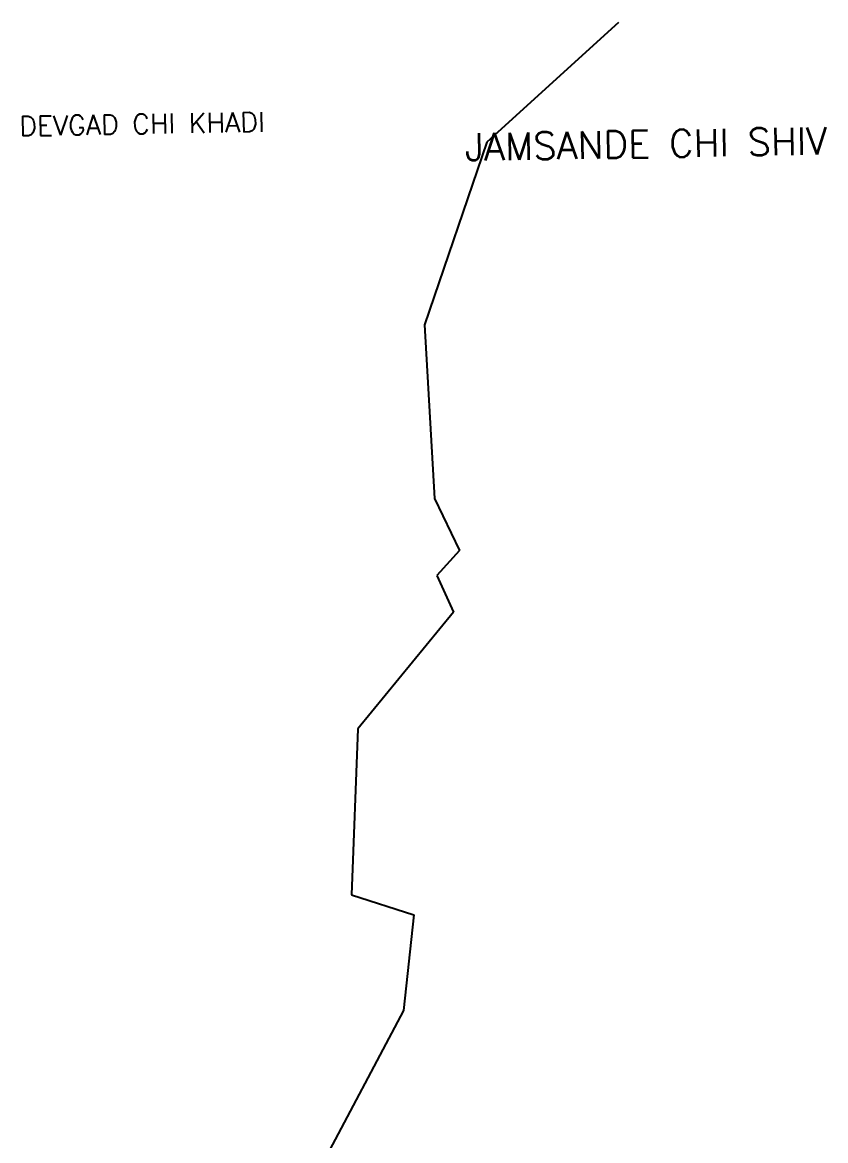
# Model space of a CAD drawing. Header units: metres. Extents: x 325254 to 327191, y 1810620 to 1813539.
# Drawn here: x 326599 to 327191, y 1811811 to 1812634 of the extents above; entities that cross this region are included whole.
import ezdxf
from ezdxf.enums import TextEntityAlignment as Align

# ---------------------------------------------------------------- set-up
doc = ezdxf.new("R2010")
doc.units = ezdxf.units.M
for name, color, linetype in [('TEXT_MAPIN', 7, 'Continuous'), ('TEXT_MAPOUT', 7, 'Continuous'), ('V_BOUND_LINE', 7, 'Continuous')]:
    doc.layers.add(name, color=color, linetype=linetype)
doc.styles.get("Standard").update_dxf_attribs({"font": 'simplex.shx'})

msp = doc.modelspace()

# ---------------------------------------------------------------- linework, layer by layer
at = {"layer": 'V_BOUND_LINE'}
for p, q in [((327038.05, 1812634.16), (326941.21, 1812545.92)), ((326941.21, 1812545.92), (326895.1, 1812411.45)), ((326895.1, 1812411.45), (326902.55, 1812283.63)), ((326902.55, 1812283.63), (326920.93, 1812245.42)), ((326920.93, 1812245.42), (326904.37, 1812226.8)), ((326904.37, 1812226.8), (326916.59, 1812199.88)), ((326916.59, 1812199.88), (326846.07, 1812114.15)), ((326846.07, 1812114.15), (326841.56, 1811991.78)), ((326841.56, 1811991.78), (326887.34, 1811977.18)), ((326887.34, 1811977.18), (326879.77, 1811906.65)), ((326879.77, 1811906.65), (326814.3, 1811783.29))]:
    msp.add_line(p, q, dxfattribs=at)

# ---------------------------------------------------------------- texts
at = {"layer": 'TEXT_MAPIN'}
msp.add_text('DEVGAD CHI KHADI', height=14.4895, rotation=1.00794, dxfattribs=at).set_placement((326687.16, 1812559.36), align=Align.MIDDLE)
at = {"layer": 'TEXT_MAPOUT'}
msp.add_text('JAMSANDE CHI SHIV', height=20.1243, rotation=1.00794, dxfattribs=at).set_placement((327058.34, 1812544.65), align=Align.MIDDLE)

doc.saveas('drawing.dxf')
